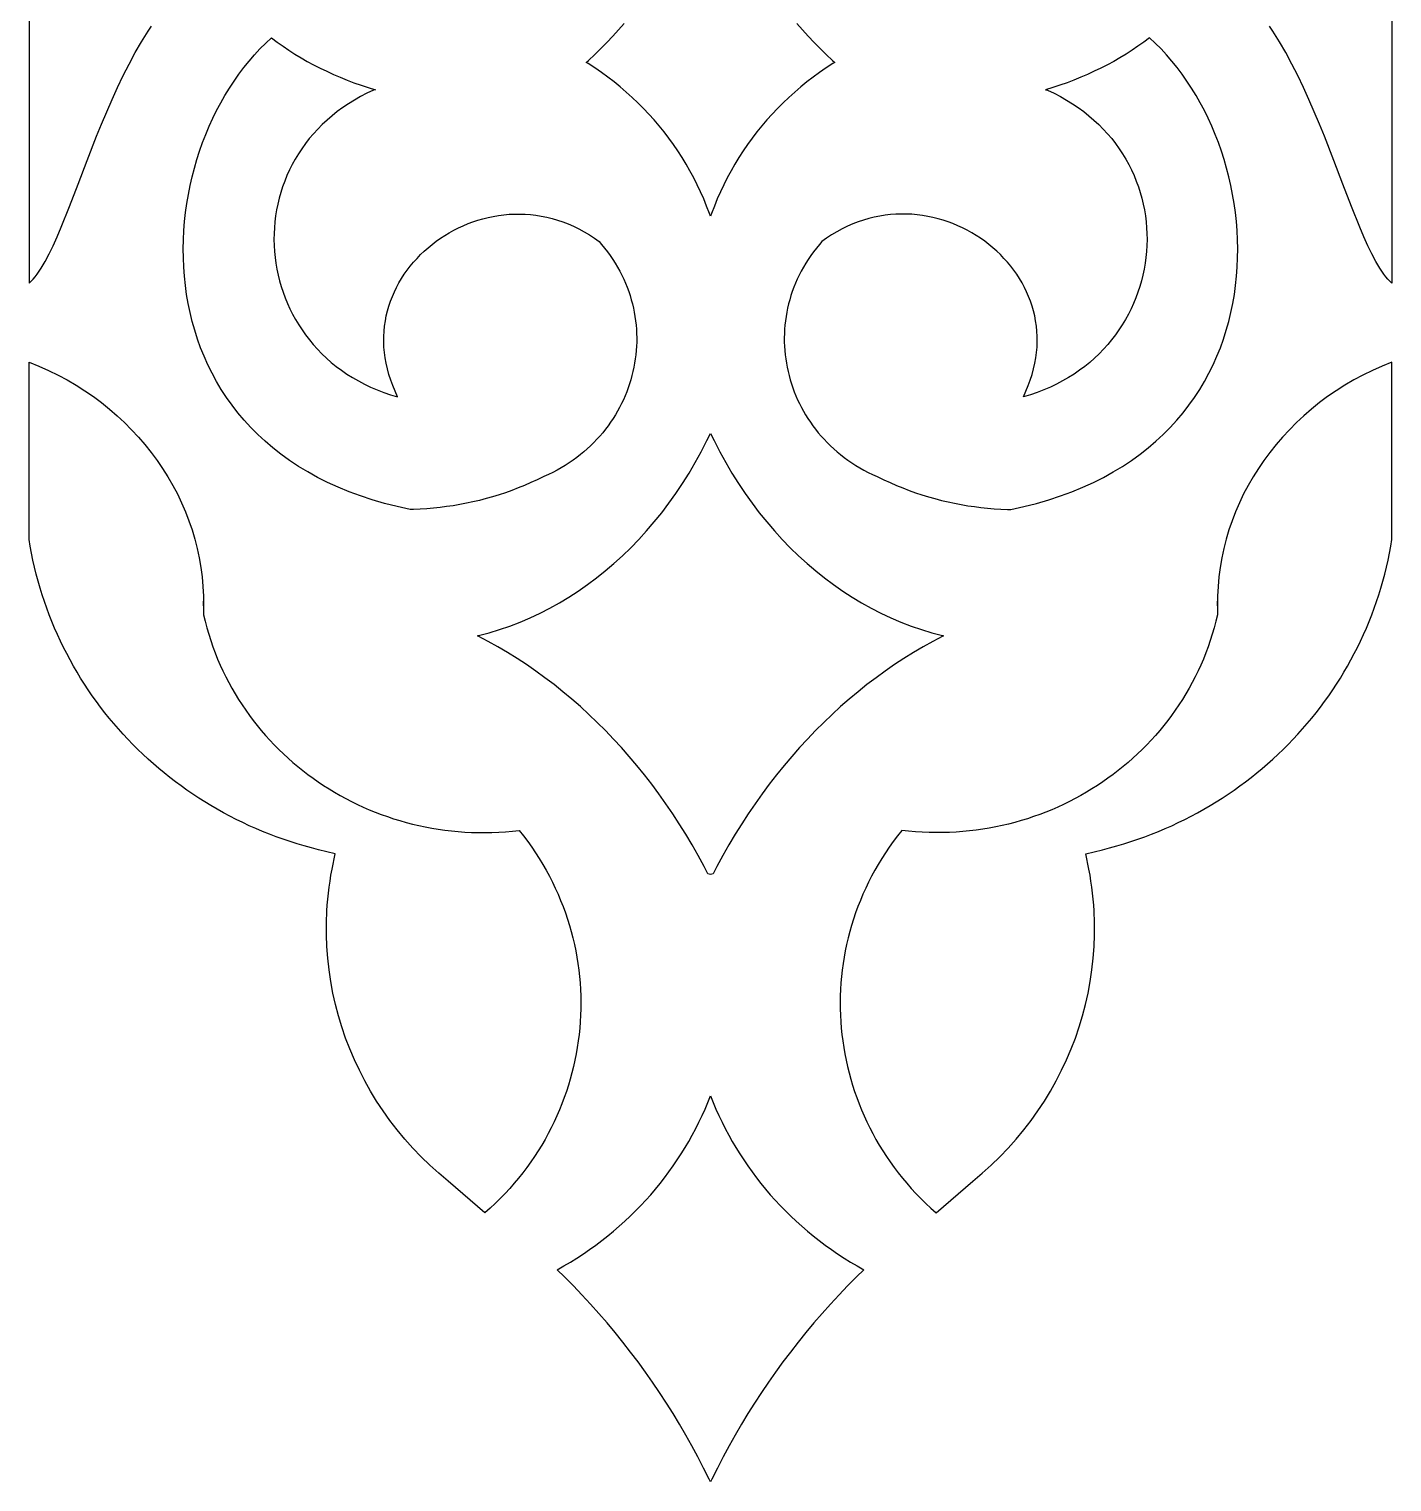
# Model space of a CAD drawing. Extents: x 471 to 556, y -225 to 225.
# Drawn here: x 471 to 556, y -225 to -134.4 of the extents above; entities that cross this region are included whole.
import ezdxf

# ---------------------------------------------------------------- set-up
doc = ezdxf.new("R2010")
doc.units = 0
doc.layers.add('LAYER_1', color=18, linetype='CONTINUOUS')

msp = doc.modelspace()

# ---------------------------------------------------------------- linework, layer by layer
at = {"layer": 'LAYER_1'}
for points in [[(470.979, -48.119), (470.98, -150.261), (471.106, -150.143), (471.231, -150.009), (471.355, -149.861), (471.48, -149.697), (471.604, -149.52), (471.728, -149.329), (471.975, -148.908), (472.223, -148.437), (472.473, -147.921), (472.724, -147.364), (472.978, -146.769), (473.497, -145.481), (474.035, -144.087), (474.598, -142.618), (475.193, -141.104), (475.504, -140.34), (475.824, -139.576), (476.156, -138.815), (476.499, -138.062), (476.854, -137.321), (477.223, -136.595), (477.605, -135.887), (478.001, -135.203), (478.413, -134.545), (478.624, -134.227)], [(555.968, -48.119), (555.967, -150.261), (555.841, -150.143), (555.716, -150.009), (555.592, -149.861), (555.467, -149.697), (555.343, -149.52), (555.219, -149.329), (554.972, -148.908), (554.724, -148.437), (554.474, -147.921), (554.223, -147.364), (553.969, -146.769), (553.45, -145.481), (552.912, -144.087), (552.349, -142.618), (551.754, -141.104), (551.443, -140.34), (551.123, -139.576), (550.791, -138.815), (550.448, -138.062), (550.093, -137.321), (549.724, -136.595), (549.342, -135.887), (548.946, -135.203), (548.535, -134.545), (548.323, -134.227)], [(518.862, -134.069), (519.212, -134.467), (519.57, -134.859), (519.935, -135.245), (520.308, -135.625), (520.688, -135.999), (521.075, -136.366), (521.222, -136.5), (521.109, -136.569), (520.689, -136.841), (520.279, -137.123), (519.876, -137.414), (519.483, -137.716), (519.099, -138.027), (518.724, -138.347), (518.358, -138.676), (518.002, -139.014), (517.655, -139.361), (517.318, -139.716), (516.992, -140.08), (516.675, -140.451), (516.368, -140.83), (516.072, -141.217), (515.786, -141.611), (515.511, -142.013), (515.247, -142.421), (514.994, -142.837), (514.752, -143.259), (514.521, -143.687), (514.302, -144.121), (514.094, -144.561), (513.898, -145.007), (513.713, -145.459), (513.541, -145.916), (513.474, -146.084), (513.406, -145.916), (513.234, -145.459), (513.049, -145.007), (512.853, -144.561), (512.645, -144.121), (512.426, -143.687), (512.195, -143.259), (511.953, -142.837), (511.7, -142.421), (511.436, -142.013), (511.161, -141.611), (510.875, -141.217), (510.579, -140.83), (510.272, -140.451), (509.955, -140.08), (509.629, -139.716), (509.292, -139.361), (508.945, -139.014), (508.589, -138.676), (508.223, -138.347), (507.848, -138.027), (507.464, -137.716), (507.071, -137.414), (506.668, -137.123), (506.258, -136.841), (505.838, -136.569), (505.725, -136.5), (505.872, -136.366), (506.259, -135.999), (506.639, -135.625), (507.012, -135.245), (507.377, -134.859), (507.735, -134.467), (508.085, -134.069)]]:
    msp.add_lwpolyline(points, dxfattribs=at)
for points in [[(492.589, -138.197), (492.463, -138.227), (492.049, -138.421), (491.65, -138.626), (491.266, -138.843), (490.896, -139.072), (490.54, -139.31), (490.199, -139.56), (489.873, -139.819), (489.56, -140.087), (489.262, -140.364), (488.979, -140.651), (488.709, -140.945), (488.454, -141.247), (488.213, -141.556), (487.986, -141.873), (487.773, -142.196), (487.574, -142.525), (487.39, -142.86), (487.219, -143.2), (487.062, -143.545), (486.92, -143.894), (486.791, -144.248), (486.676, -144.605), (486.575, -144.965), (486.488, -145.328), (486.414, -145.693), (486.355, -146.061), (486.309, -146.43), (486.277, -146.8), (486.258, -147.17), (486.253, -147.541), (486.262, -147.912), (486.284, -148.283), (486.32, -148.652), (486.369, -149.02), (486.432, -149.386), (486.508, -149.75), (486.598, -150.111), (486.701, -150.47), (486.817, -150.825), (486.946, -151.176), (487.089, -151.522), (487.245, -151.864), (487.415, -152.201), (487.597, -152.532), (487.793, -152.858), (488.001, -153.177), (488.223, -153.489), (488.458, -153.794), (488.706, -154.091), (488.967, -154.381), (489.24, -154.661), (489.527, -154.933), (489.827, -155.196), (490.139, -155.449), (490.464, -155.692), (490.802, -155.924), (491.153, -156.145), (491.516, -156.355), (491.893, -156.554), (492.281, -156.74), (492.683, -156.913), (493.097, -157.073), (493.523, -157.22), (493.962, -157.353), (493.664, -156.649), (493.532, -156.297), (493.419, -155.947), (493.323, -155.6), (493.245, -155.255), (493.184, -154.913), (493.139, -154.575), (493.111, -154.239), (493.098, -153.907), (493.101, -153.578), (493.118, -153.252), (493.151, -152.931), (493.197, -152.614), (493.258, -152.3), (493.332, -151.991), (493.419, -151.687), (493.52, -151.388), (493.633, -151.093), (493.759, -150.804), (493.896, -150.52), (494.046, -150.242), (494.207, -149.97), (494.379, -149.705), (494.561, -149.446), (494.754, -149.193), (494.958, -148.949), (495.171, -148.711), (495.393, -148.481), (495.624, -148.26), (495.864, -148.046), (496.113, -147.842), (496.369, -147.646), (496.633, -147.459), (496.904, -147.282), (497.182, -147.115), (497.466, -146.958), (497.756, -146.811), (498.052, -146.675), (498.353, -146.549), (498.659, -146.435), (498.97, -146.332), (499.285, -146.24), (499.604, -146.161), (499.926, -146.094), (500.251, -146.039), (500.579, -145.996), (500.909, -145.967), (501.241, -145.951), (501.575, -145.948), (501.91, -145.959), (502.246, -145.983), (502.583, -146.022), (502.921, -146.075), (503.258, -146.143), (503.595, -146.226), (503.932, -146.324), (504.267, -146.437), (504.602, -146.567), (504.935, -146.712), (505.267, -146.874), (505.596, -147.053), (505.924, -147.248), (506.248, -147.462), (506.525, -147.66), (506.684, -147.842), (506.872, -148.071), (507.051, -148.304), (507.222, -148.539), (507.384, -148.778), (507.537, -149.019), (507.682, -149.263), (507.818, -149.509), (507.945, -149.758), (508.064, -150.009), (508.175, -150.262), (508.277, -150.517), (508.372, -150.774), (508.457, -151.032), (508.535, -151.291), (508.605, -151.552), (508.666, -151.814), (508.719, -152.077), (508.765, -152.341), (508.802, -152.605), (508.831, -152.87), (508.853, -153.135), (508.866, -153.4), (508.872, -153.665), (508.87, -153.93), (508.86, -154.194), (508.842, -154.458), (508.817, -154.721), (508.784, -154.984), (508.744, -155.245), (508.695, -155.505), (508.64, -155.764), (508.577, -156.021), (508.506, -156.277), (508.428, -156.531), (508.342, -156.782), (508.249, -157.032), (508.149, -157.279), (508.042, -157.523), (507.927, -157.765), (507.805, -158.004), (507.676, -158.239), (507.54, -158.472), (507.396, -158.701), (507.246, -158.927), (507.088, -159.149), (506.924, -159.366), (506.753, -159.58), (506.574, -159.79), (506.389, -159.995), (506.197, -160.196), (505.998, -160.392), (505.792, -160.583), (505.58, -160.769), (505.36, -160.95), (505.134, -161.125), (504.902, -161.295), (504.662, -161.459), (504.416, -161.617), (504.163, -161.769), (503.904, -161.915), (503.638, -162.054), (503.366, -162.187), (503.072, -162.32), (502.67, -162.516), (502.279, -162.696), (501.885, -162.866), (501.489, -163.028), (501.09, -163.179), (500.69, -163.322), (500.288, -163.455), (499.883, -163.579), (499.478, -163.694), (499.071, -163.8), (498.662, -163.896), (498.253, -163.984), (497.842, -164.062), (497.431, -164.132), (497.018, -164.192), (496.606, -164.244), (496.193, -164.286), (495.779, -164.32), (495.366, -164.345), (494.953, -164.361), (494.746, -164.365), (493.929, -164.187), (493.14, -163.987), (492.377, -163.766), (491.641, -163.525), (490.932, -163.263), (490.249, -162.983), (489.592, -162.684), (488.961, -162.367), (488.355, -162.032), (487.775, -161.681), (487.219, -161.313), (486.688, -160.93), (486.181, -160.533), (485.698, -160.12), (485.239, -159.695), (484.804, -159.256), (484.392, -158.804), (484.002, -158.341), (483.636, -157.867), (483.291, -157.382), (482.969, -156.887), (482.669, -156.383), (482.39, -155.87), (482.132, -155.349), (481.896, -154.82), (481.68, -154.285), (481.485, -153.743), (481.31, -153.196), (481.154, -152.644), (481.019, -152.087), (480.903, -151.527), (480.805, -150.963), (480.727, -150.397), (480.667, -149.829), (480.625, -149.259), (480.601, -148.689), (480.595, -148.119), (480.607, -147.55), (480.635, -146.981), (480.68, -146.415), (480.742, -145.85), (480.82, -145.289), (480.915, -144.732), (481.024, -144.179), (481.15, -143.63), (481.29, -143.087), (481.446, -142.551), (481.616, -142.021), (481.8, -141.498), (481.999, -140.983), (482.211, -140.477), (482.437, -139.981), (482.676, -139.494), (482.928, -139.017), (483.193, -138.552), (483.47, -138.098), (483.76, -137.657), (484.061, -137.228), (484.374, -136.813), (484.698, -136.412), (485.033, -136.026), (485.379, -135.656), (485.735, -135.301), (486.102, -134.963), (486.456, -135.227), (486.817, -135.482), (487.185, -135.73), (487.56, -135.971), (487.942, -136.203), (488.331, -136.428), (488.727, -136.644), (489.129, -136.852), (489.538, -137.051), (489.954, -137.242), (490.377, -137.424), (490.806, -137.597), (491.242, -137.761), (491.684, -137.915), (492.134, -138.061)], [(534.358, -138.197), (534.484, -138.227), (534.898, -138.421), (535.297, -138.626), (535.681, -138.843), (536.051, -139.072), (536.407, -139.31), (536.748, -139.56), (537.074, -139.819), (537.387, -140.087), (537.685, -140.364), (537.968, -140.651), (538.238, -140.945), (538.493, -141.247), (538.734, -141.556), (538.961, -141.873), (539.174, -142.196), (539.373, -142.525), (539.557, -142.86), (539.728, -143.2), (539.885, -143.545), (540.027, -143.894), (540.156, -144.248), (540.271, -144.605), (540.372, -144.965), (540.459, -145.328), (540.533, -145.693), (540.592, -146.061), (540.638, -146.43), (540.67, -146.8), (540.689, -147.17), (540.694, -147.541), (540.685, -147.912), (540.663, -148.283), (540.627, -148.652), (540.578, -149.02), (540.515, -149.386), (540.439, -149.75), (540.349, -150.111), (540.246, -150.47), (540.13, -150.825), (540.001, -151.176), (539.858, -151.522), (539.702, -151.864), (539.532, -152.201), (539.35, -152.532), (539.154, -152.858), (538.946, -153.177), (538.724, -153.489), (538.489, -153.794), (538.241, -154.091), (537.98, -154.381), (537.707, -154.661), (537.42, -154.933), (537.12, -155.196), (536.808, -155.449), (536.483, -155.692), (536.145, -155.924), (535.794, -156.145), (535.431, -156.355), (535.054, -156.554), (534.666, -156.74), (534.264, -156.913), (533.85, -157.073), (533.424, -157.22), (532.985, -157.353), (533.283, -156.649), (533.415, -156.297), (533.528, -155.947), (533.624, -155.6), (533.702, -155.255), (533.763, -154.913), (533.808, -154.575), (533.836, -154.239), (533.849, -153.907), (533.846, -153.578), (533.829, -153.252), (533.796, -152.931), (533.75, -152.614), (533.689, -152.3), (533.615, -151.991), (533.528, -151.687), (533.427, -151.388), (533.314, -151.093), (533.188, -150.804), (533.051, -150.52), (532.901, -150.242), (532.74, -149.97), (532.568, -149.705), (532.386, -149.446), (532.193, -149.193), (531.989, -148.949), (531.776, -148.711), (531.554, -148.481), (531.323, -148.26), (531.083, -148.046), (530.834, -147.842), (530.578, -147.646), (530.314, -147.459), (530.043, -147.282), (529.765, -147.115), (529.481, -146.958), (529.191, -146.811), (528.895, -146.675), (528.594, -146.549), (528.288, -146.435), (527.977, -146.332), (527.662, -146.24), (527.343, -146.161), (527.021, -146.094), (526.696, -146.039), (526.368, -145.996), (526.038, -145.967), (525.706, -145.951), (525.372, -145.948), (525.037, -145.959), (524.701, -145.983), (524.364, -146.022), (524.026, -146.075), (523.689, -146.143), (523.352, -146.226), (523.015, -146.324), (522.68, -146.437), (522.345, -146.567), (522.012, -146.712), (521.68, -146.874), (521.351, -147.053), (521.023, -147.248), (520.699, -147.462), (520.422, -147.66), (520.263, -147.842), (520.075, -148.071), (519.896, -148.304), (519.725, -148.539), (519.563, -148.778), (519.41, -149.019), (519.265, -149.263), (519.129, -149.509), (519.002, -149.758), (518.883, -150.009), (518.772, -150.262), (518.67, -150.517), (518.575, -150.774), (518.49, -151.032), (518.412, -151.291), (518.342, -151.552), (518.281, -151.814), (518.228, -152.077), (518.182, -152.341), (518.145, -152.605), (518.116, -152.87), (518.094, -153.135), (518.081, -153.4), (518.075, -153.665), (518.077, -153.93), (518.087, -154.194), (518.105, -154.458), (518.13, -154.721), (518.163, -154.984), (518.203, -155.245), (518.252, -155.505), (518.307, -155.764), (518.37, -156.021), (518.441, -156.277), (518.519, -156.531), (518.605, -156.782), (518.698, -157.032), (518.798, -157.279), (518.905, -157.523), (519.02, -157.765), (519.142, -158.004), (519.271, -158.239), (519.407, -158.472), (519.551, -158.701), (519.701, -158.927), (519.859, -159.149), (520.023, -159.366), (520.194, -159.58), (520.373, -159.79), (520.558, -159.995), (520.75, -160.196), (520.949, -160.392), (521.155, -160.583), (521.367, -160.769), (521.587, -160.95), (521.813, -161.125), (522.045, -161.295), (522.285, -161.459), (522.531, -161.617), (522.784, -161.769), (523.043, -161.915), (523.309, -162.054), (523.581, -162.187), (523.875, -162.32), (524.277, -162.516), (524.668, -162.696), (525.062, -162.866), (525.458, -163.028), (525.857, -163.179), (526.257, -163.322), (526.659, -163.455), (527.064, -163.579), (527.469, -163.694), (527.876, -163.8), (528.285, -163.896), (528.694, -163.984), (529.105, -164.062), (529.516, -164.132), (529.929, -164.192), (530.341, -164.244), (530.754, -164.286), (531.168, -164.32), (531.581, -164.345), (531.994, -164.361), (532.201, -164.365), (533.018, -164.187), (533.807, -163.987), (534.57, -163.766), (535.306, -163.525), (536.015, -163.263), (536.698, -162.983), (537.355, -162.684), (537.986, -162.367), (538.592, -162.032), (539.172, -161.681), (539.728, -161.313), (540.259, -160.93), (540.766, -160.533), (541.249, -160.12), (541.708, -159.695), (542.143, -159.256), (542.555, -158.804), (542.945, -158.341), (543.311, -157.867), (543.656, -157.382), (543.978, -156.887), (544.278, -156.383), (544.557, -155.87), (544.815, -155.349), (545.051, -154.82), (545.267, -154.285), (545.462, -153.743), (545.637, -153.196), (545.793, -152.644), (545.928, -152.087), (546.044, -151.527), (546.142, -150.963), (546.22, -150.397), (546.28, -149.829), (546.322, -149.259), (546.346, -148.689), (546.352, -148.119), (546.34, -147.55), (546.312, -146.981), (546.267, -146.415), (546.205, -145.85), (546.127, -145.289), (546.032, -144.732), (545.923, -144.179), (545.797, -143.63), (545.657, -143.087), (545.501, -142.551), (545.331, -142.021), (545.147, -141.498), (544.948, -140.983), (544.736, -140.477), (544.51, -139.981), (544.271, -139.494), (544.019, -139.017), (543.754, -138.552), (543.477, -138.098), (543.187, -137.657), (542.886, -137.228), (542.573, -136.813), (542.249, -136.412), (541.914, -136.026), (541.568, -135.656), (541.212, -135.301), (540.845, -134.963), (540.491, -135.227), (540.13, -135.482), (539.762, -135.73), (539.387, -135.971), (539.005, -136.203), (538.616, -136.428), (538.22, -136.644), (537.818, -136.852), (537.409, -137.051), (536.993, -137.242), (536.57, -137.424), (536.141, -137.597), (535.705, -137.761), (535.263, -137.915), (534.813, -138.061)], [(501.547, -184.376), (501.817, -184.719), (502.076, -185.066), (502.326, -185.417), (502.565, -185.773), (502.795, -186.132), (503.015, -186.495), (503.225, -186.862), (503.425, -187.232), (503.616, -187.606), (503.796, -187.982), (503.967, -188.362), (504.128, -188.744), (504.279, -189.129), (504.421, -189.516), (504.553, -189.906), (504.675, -190.297), (504.787, -190.691), (504.89, -191.086), (504.983, -191.483), (505.066, -191.881), (505.14, -192.281), (505.204, -192.681), (505.259, -193.082), (505.304, -193.485), (505.339, -193.887), (505.365, -194.29), (505.381, -194.694), (505.388, -195.097), (505.385, -195.5), (505.372, -195.903), (505.351, -196.306), (505.319, -196.707), (505.279, -197.108), (505.228, -197.508), (505.169, -197.907), (505.1, -198.305), (505.021, -198.701), (504.934, -199.096), (504.836, -199.488), (504.73, -199.879), (504.614, -200.268), (504.489, -200.654), (504.354, -201.038), (504.211, -201.419), (504.058, -201.797), (503.895, -202.172), (503.724, -202.544), (503.543, -202.913), (503.353, -203.278), (503.154, -203.64), (502.946, -203.998), (502.728, -204.351), (502.501, -204.701), (502.266, -205.046), (502.021, -205.387), (501.767, -205.723), (501.503, -206.054), (501.231, -206.38), (500.95, -206.701), (500.66, -207.016), (500.36, -207.326), (500.052, -207.631), (499.735, -207.929), (499.408, -208.221), (497.118, -206.245), (496.534, -205.757), (495.971, -205.25), (495.43, -204.726), (494.911, -204.186), (494.414, -203.629), (493.939, -203.057), (493.487, -202.47), (493.058, -201.869), (492.652, -201.254), (492.269, -200.627), (491.91, -199.987), (491.576, -199.337), (491.265, -198.675), (490.979, -198.003), (490.718, -197.323), (490.481, -196.633), (490.27, -195.935), (490.085, -195.23), (489.925, -194.518), (489.791, -193.8), (489.684, -193.077), (489.604, -192.349), (489.55, -191.617), (489.523, -190.882), (489.524, -190.143), (489.553, -189.4), (489.577, -189.032), (489.609, -188.661), (489.648, -188.29), (489.693, -187.918), (489.746, -187.547), (489.807, -187.176), (489.874, -186.804), (490.07, -185.83), (489.033, -185.584), (488.583, -185.469), (488.137, -185.345), (487.695, -185.214), (487.257, -185.075), (486.822, -184.928), (486.392, -184.774), (485.965, -184.612), (485.543, -184.443), (485.124, -184.266), (484.711, -184.083), (484.301, -183.892), (483.896, -183.694), (483.495, -183.489), (483.099, -183.277), (482.708, -183.058), (482.321, -182.832), (481.939, -182.6), (481.562, -182.361), (481.191, -182.116), (480.824, -181.865), (480.462, -181.607), (480.106, -181.343), (479.754, -181.072), (479.409, -180.796), (479.068, -180.514), (478.734, -180.225), (478.405, -179.931), (478.081, -179.632), (477.764, -179.326), (477.452, -179.016), (477.146, -178.699), (476.846, -178.377), (476.553, -178.05), (476.265, -177.718), (475.984, -177.381), (475.709, -177.039), (475.441, -176.691), (475.179, -176.339), (474.923, -175.982), (474.675, -175.62), (474.433, -175.254), (474.197, -174.883), (473.969, -174.508), (473.748, -174.129), (473.534, -173.745), (473.326, -173.357), (473.127, -172.965), (472.934, -172.569), (472.749, -172.169), (472.571, -171.765), (472.401, -171.357), (472.238, -170.946), (472.083, -170.531), (471.935, -170.112), (471.796, -169.69), (471.665, -169.265), (471.541, -168.836), (471.425, -168.405), (471.318, -167.97), (471.219, -167.532), (471.128, -167.091), (471.046, -166.647), (470.979, -166.246), (470.98, -155.188), (471.595, -155.432), (472.197, -155.698), (472.785, -155.985), (473.359, -156.292), (473.917, -156.618), (474.461, -156.964), (474.988, -157.327), (475.5, -157.708), (475.995, -158.106), (476.473, -158.52), (476.933, -158.949), (477.376, -159.394), (477.801, -159.852), (478.207, -160.324), (478.594, -160.809), (478.961, -161.306), (479.309, -161.815), (479.636, -162.334), (479.942, -162.864), (480.228, -163.403), (480.491, -163.951), (480.733, -164.507), (480.952, -165.071), (481.149, -165.641), (481.322, -166.218), (481.472, -166.801), (481.597, -167.388), (481.698, -167.979), (481.774, -168.574), (481.824, -169.172), (481.849, -169.772), (481.848, -170.374), (481.85, -170.095), (481.857, -170.933), (481.955, -171.34), (482.063, -171.744), (482.18, -172.143), (482.306, -172.537), (482.441, -172.927), (482.585, -173.311), (482.738, -173.692), (482.9, -174.067), (483.07, -174.437), (483.248, -174.802), (483.435, -175.162), (483.63, -175.517), (483.832, -175.866), (484.043, -176.21), (484.261, -176.548), (484.487, -176.88), (484.72, -177.207), (484.96, -177.528), (485.208, -177.843), (485.463, -178.152), (485.724, -178.455), (485.992, -178.751), (486.267, -179.042), (486.548, -179.326), (486.836, -179.603), (487.13, -179.874), (487.43, -180.138), (487.735, -180.396), (488.047, -180.646), (488.364, -180.89), (488.687, -181.127), (489.015, -181.356), (489.349, -181.578), (489.687, -181.793), (490.031, -182.001), (490.379, -182.2), (490.732, -182.393), (491.09, -182.578), (491.452, -182.754), (491.818, -182.923), (492.188, -183.085), (492.563, -183.237), (492.941, -183.382), (493.323, -183.519), (493.709, -183.647), (494.099, -183.767), (494.491, -183.878), (494.887, -183.981), (495.286, -184.075), (495.688, -184.16), (496.093, -184.236), (496.5, -184.304), (496.91, -184.362), (497.322, -184.411), (497.737, -184.451), (498.153, -184.481), (498.572, -184.502), (498.993, -184.513), (499.415, -184.515), (499.839, -184.507), (500.264, -184.49), (500.691, -184.462), (501.119, -184.424)], [(525.4, -184.376), (525.13, -184.719), (524.871, -185.066), (524.621, -185.417), (524.382, -185.773), (524.152, -186.132), (523.932, -186.495), (523.722, -186.862), (523.522, -187.232), (523.331, -187.606), (523.151, -187.982), (522.98, -188.362), (522.819, -188.744), (522.668, -189.129), (522.526, -189.516), (522.394, -189.906), (522.272, -190.297), (522.16, -190.691), (522.057, -191.086), (521.964, -191.483), (521.881, -191.881), (521.807, -192.281), (521.743, -192.681), (521.688, -193.082), (521.643, -193.485), (521.608, -193.887), (521.582, -194.29), (521.566, -194.694), (521.559, -195.097), (521.562, -195.5), (521.575, -195.903), (521.596, -196.306), (521.628, -196.707), (521.668, -197.108), (521.719, -197.508), (521.778, -197.907), (521.847, -198.305), (521.926, -198.701), (522.013, -199.096), (522.111, -199.488), (522.217, -199.879), (522.333, -200.268), (522.458, -200.654), (522.593, -201.038), (522.736, -201.419), (522.889, -201.797), (523.052, -202.172), (523.223, -202.544), (523.404, -202.913), (523.594, -203.278), (523.793, -203.64), (524.001, -203.998), (524.219, -204.351), (524.446, -204.701), (524.681, -205.046), (524.926, -205.387), (525.18, -205.723), (525.444, -206.054), (525.716, -206.38), (525.997, -206.701), (526.287, -207.016), (526.587, -207.326), (526.895, -207.631), (527.212, -207.929), (527.539, -208.221), (529.829, -206.245), (530.413, -205.757), (530.976, -205.25), (531.517, -204.726), (532.036, -204.186), (532.533, -203.629), (533.008, -203.057), (533.46, -202.47), (533.889, -201.869), (534.295, -201.254), (534.678, -200.627), (535.037, -199.987), (535.371, -199.337), (535.682, -198.675), (535.968, -198.003), (536.229, -197.323), (536.466, -196.633), (536.677, -195.935), (536.862, -195.23), (537.022, -194.518), (537.156, -193.8), (537.263, -193.077), (537.343, -192.349), (537.397, -191.617), (537.424, -190.882), (537.423, -190.143), (537.395, -189.4), (537.37, -189.032), (537.338, -188.661), (537.299, -188.29), (537.254, -187.918), (537.201, -187.547), (537.14, -187.176), (537.073, -186.804), (536.877, -185.83), (537.914, -185.584), (538.364, -185.469), (538.81, -185.345), (539.252, -185.214), (539.69, -185.075), (540.125, -184.928), (540.555, -184.774), (540.982, -184.612), (541.404, -184.443), (541.823, -184.266), (542.236, -184.083), (542.646, -183.892), (543.051, -183.694), (543.452, -183.489), (543.848, -183.277), (544.239, -183.058), (544.626, -182.832), (545.008, -182.6), (545.385, -182.361), (545.756, -182.116), (546.123, -181.865), (546.485, -181.607), (546.841, -181.343), (547.193, -181.072), (547.538, -180.796), (547.879, -180.514), (548.213, -180.225), (548.542, -179.931), (548.866, -179.632), (549.183, -179.326), (549.495, -179.016), (549.801, -178.699), (550.101, -178.377), (550.394, -178.05), (550.682, -177.718), (550.963, -177.381), (551.238, -177.039), (551.506, -176.691), (551.768, -176.339), (552.024, -175.982), (552.272, -175.62), (552.514, -175.254), (552.75, -174.883), (552.978, -174.508), (553.199, -174.129), (553.413, -173.745), (553.621, -173.357), (553.82, -172.965), (554.013, -172.569), (554.198, -172.169), (554.376, -171.765), (554.546, -171.357), (554.709, -170.946), (554.864, -170.531), (555.012, -170.112), (555.151, -169.69), (555.283, -169.265), (555.406, -168.836), (555.522, -168.405), (555.629, -167.97), (555.728, -167.532), (555.819, -167.091), (555.901, -166.647), (555.968, -166.246), (555.967, -155.188), (555.352, -155.432), (554.75, -155.698), (554.162, -155.985), (553.588, -156.292), (553.03, -156.618), (552.486, -156.964), (551.959, -157.327), (551.447, -157.708), (550.952, -158.106), (550.474, -158.52), (550.014, -158.949), (549.571, -159.394), (549.146, -159.852), (548.74, -160.324), (548.353, -160.809), (547.986, -161.306), (547.638, -161.815), (547.311, -162.334), (547.005, -162.864), (546.719, -163.403), (546.456, -163.951), (546.214, -164.507), (545.995, -165.071), (545.798, -165.641), (545.625, -166.218), (545.475, -166.801), (545.35, -167.388), (545.249, -167.979), (545.173, -168.574), (545.123, -169.172), (545.098, -169.772), (545.099, -170.374), (545.097, -170.095), (545.09, -170.933), (544.992, -171.34), (544.884, -171.744), (544.767, -172.143), (544.641, -172.537), (544.506, -172.927), (544.362, -173.311), (544.209, -173.692), (544.047, -174.067), (543.877, -174.437), (543.699, -174.802), (543.512, -175.162), (543.317, -175.517), (543.115, -175.866), (542.904, -176.21), (542.686, -176.548), (542.46, -176.88), (542.227, -177.207), (541.987, -177.528), (541.739, -177.843), (541.484, -178.152), (541.223, -178.455), (540.955, -178.751), (540.68, -179.042), (540.399, -179.326), (540.111, -179.603), (539.817, -179.874), (539.517, -180.138), (539.212, -180.396), (538.9, -180.646), (538.583, -180.89), (538.26, -181.127), (537.932, -181.356), (537.598, -181.578), (537.26, -181.793), (536.916, -182.001), (536.568, -182.2), (536.215, -182.393), (535.857, -182.578), (535.495, -182.754), (535.129, -182.923), (534.759, -183.085), (534.384, -183.237), (534.006, -183.382), (533.624, -183.519), (533.238, -183.647), (532.848, -183.767), (532.456, -183.878), (532.06, -183.981), (531.661, -184.075), (531.259, -184.16), (530.854, -184.236), (530.447, -184.304), (530.037, -184.362), (529.625, -184.411), (529.21, -184.451), (528.794, -184.481), (528.375, -184.502), (527.954, -184.513), (527.532, -184.515), (527.108, -184.507), (526.683, -184.49), (526.256, -184.462), (525.828, -184.424)], [(513.474, -187.117), (513.312, -187.087), (513.076, -186.63), (512.706, -185.949), (512.325, -185.279), (511.933, -184.62), (511.529, -183.973), (511.115, -183.337), (510.69, -182.712), (510.254, -182.099), (509.808, -181.499), (509.352, -180.91), (508.886, -180.334), (508.41, -179.77), (507.925, -179.219), (507.43, -178.681), (506.926, -178.156), (506.412, -177.644), (505.89, -177.145), (505.359, -176.66), (504.82, -176.189), (504.272, -175.731), (503.716, -175.288), (503.152, -174.859), (502.58, -174.444), (502, -174.044), (501.414, -173.659), (500.819, -173.288), (500.218, -172.933), (499.61, -172.593), (498.995, -172.268), (498.945, -172.244), (499.011, -172.229), (499.667, -172.055), (500.317, -171.858), (500.96, -171.637), (501.595, -171.392), (502.223, -171.125), (502.842, -170.834), (503.453, -170.522), (504.054, -170.187), (504.647, -169.831), (505.229, -169.453), (505.801, -169.054), (506.363, -168.635), (506.914, -168.195), (507.453, -167.735), (507.981, -167.255), (508.496, -166.756), (508.999, -166.238), (509.489, -165.701), (509.966, -165.145), (510.429, -164.571), (510.878, -163.979), (511.313, -163.37), (511.733, -162.744), (512.137, -162.101), (512.526, -161.441), (512.899, -160.765), (513.255, -160.073), (513.474, -159.638), (513.692, -160.073), (514.048, -160.765), (514.421, -161.441), (514.81, -162.101), (515.214, -162.744), (515.634, -163.37), (516.069, -163.979), (516.518, -164.571), (516.981, -165.145), (517.458, -165.701), (517.948, -166.238), (518.451, -166.756), (518.966, -167.255), (519.494, -167.735), (520.033, -168.195), (520.584, -168.635), (521.146, -169.054), (521.718, -169.453), (522.3, -169.831), (522.893, -170.187), (523.494, -170.522), (524.105, -170.834), (524.724, -171.125), (525.352, -171.392), (525.987, -171.637), (526.63, -171.858), (527.28, -172.055), (527.936, -172.229), (528.002, -172.244), (527.952, -172.268), (527.337, -172.593), (526.729, -172.933), (526.128, -173.288), (525.533, -173.659), (524.947, -174.044), (524.367, -174.444), (523.795, -174.859), (523.231, -175.288), (522.675, -175.731), (522.127, -176.189), (521.588, -176.66), (521.057, -177.145), (520.535, -177.644), (520.021, -178.156), (519.517, -178.681), (519.022, -179.219), (518.537, -179.77), (518.061, -180.334), (517.595, -180.91), (517.139, -181.499), (516.693, -182.099), (516.257, -182.712), (515.832, -183.337), (515.418, -183.973), (515.014, -184.62), (514.622, -185.279), (514.241, -185.949), (513.871, -186.63), (513.635, -187.087)], [(513.474, -225), (513.384, -224.83), (513.039, -224.132), (512.681, -223.44), (512.312, -222.755), (511.932, -222.076), (511.54, -221.404), (511.137, -220.739), (510.723, -220.081), (510.298, -219.43), (509.861, -218.787), (509.414, -218.15), (508.957, -217.521), (508.488, -216.9), (508.009, -216.287), (507.52, -215.681), (507.02, -215.083), (506.51, -214.494), (505.99, -213.913), (505.46, -213.34), (504.92, -212.776), (504.37, -212.22), (503.904, -211.773), (504.325, -211.536), (504.739, -211.291), (505.146, -211.038), (505.546, -210.777), (505.938, -210.509), (506.322, -210.233), (506.699, -209.95), (507.069, -209.659), (507.431, -209.362), (507.785, -209.057), (508.131, -208.746), (508.469, -208.428), (508.8, -208.104), (509.122, -207.773), (509.436, -207.437), (509.743, -207.094), (510.04, -206.745), (510.33, -206.391), (510.611, -206.031), (510.884, -205.666), (511.148, -205.296), (511.404, -204.92), (511.651, -204.54), (511.89, -204.154), (512.119, -203.765), (512.34, -203.37), (512.551, -202.972), (512.754, -202.569), (512.948, -202.162), (513.132, -201.751), (513.308, -201.337), (513.474, -200.918), (513.639, -201.337), (513.815, -201.751), (513.999, -202.162), (514.193, -202.569), (514.396, -202.972), (514.607, -203.37), (514.828, -203.765), (515.057, -204.154), (515.296, -204.54), (515.543, -204.92), (515.799, -205.296), (516.063, -205.666), (516.336, -206.031), (516.617, -206.391), (516.907, -206.745), (517.204, -207.094), (517.511, -207.437), (517.825, -207.773), (518.147, -208.104), (518.478, -208.428), (518.816, -208.746), (519.162, -209.057), (519.516, -209.362), (519.878, -209.659), (520.248, -209.95), (520.625, -210.233), (521.009, -210.509), (521.401, -210.777), (521.801, -211.038), (522.208, -211.291), (522.622, -211.536), (523.043, -211.773), (522.577, -212.22), (522.027, -212.776), (521.487, -213.34), (520.957, -213.913), (520.437, -214.494), (519.927, -215.083), (519.427, -215.681), (518.938, -216.287), (518.459, -216.9), (517.99, -217.521), (517.533, -218.15), (517.086, -218.787), (516.649, -219.43), (516.224, -220.081), (515.81, -220.739), (515.407, -221.404), (515.015, -222.076), (514.635, -222.755), (514.266, -223.44), (513.908, -224.132), (513.563, -224.83)]]:
    msp.add_lwpolyline(points, close=True, dxfattribs=at)

doc.saveas('drawing.dxf')
